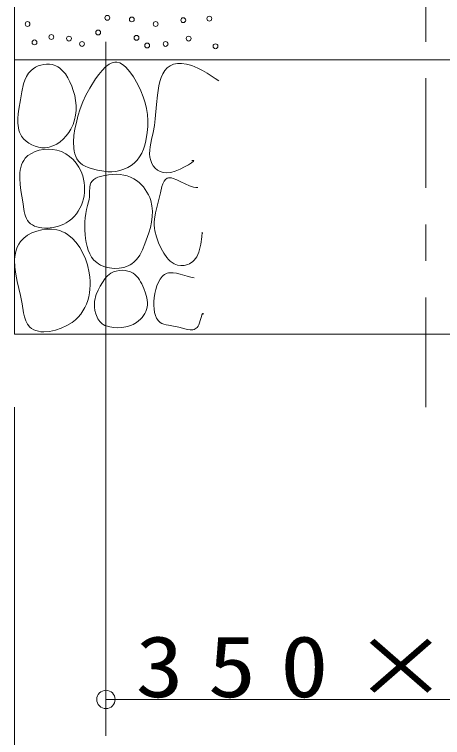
# Model space of a CAD drawing. Units: millimetres on the paper. Extents: x 0 to 420, y -594 to 297.
# Drawn here: x 321.32 to 333.02, y -448.68 to -428.89 of the extents above; entities that cross this region are included whole.
import ezdxf

# ---------------------------------------------------------------- set-up
doc = ezdxf.new("R2010")
doc.units = ezdxf.units.MM
doc.linetypes.add('USER2', pattern=[6, 3, -1, 1, -1])
for name, color, linetype, lineweight in [('0_2', 7, 'Continuous', 13), ('2D_DIMENSION', 7, 'Continuous', 13), ('FOOTING_C', 7, 'USER2', 13), ('HAT', 7, 'Continuous', 13)]:
    doc.layers.add(name, color=color, linetype=linetype, lineweight=lineweight)
doc.styles.add('ＭＳ ゴシック', font='')
doc.styles.get('ＭＳ ゴシック').set_extended_font_data('MS Gothic')

msp = doc.modelspace()

# ---------------------------------------------------------------- linework, layer by layer
at = {"layer": '0_2'}
for p, q in [((321.318, -427.637), (321.318, -437.637)), ((321.318, -430.137), (343.818, -430.137)), ((321.318, -437.637), (343.818, -437.637)), ((323.818, -447.637), (324.318, -447.637))]:
    msp.add_line(p, q, dxfattribs=at)
msp.add_circle((323.818, -447.637), 0.25, dxfattribs=at)
at = {"layer": '2D_DIMENSION'}
for p, q in [((323.818, -429.637), (323.818, -448.637)), ((321.318, -439.637), (321.318, -458.637)), ((324.318, -447.637), (340.818, -447.637))]:
    msp.add_line(p, q, dxfattribs=at)
at = {"layer": 'FOOTING_C'}
msp.add_line((332.568, -382.637), (332.568, -440.137), dxfattribs=at)
at = {"layer": 'HAT'}
for p, q in [((321.771, -430.424), (321.83, -430.376)), ((321.83, -430.376), (321.896, -430.335)), ((321.896, -430.335), (321.968, -430.302)), ((321.968, -430.302), (322.043, -430.277)), ((322.043, -430.277), (322.12, -430.259)), ((322.12, -430.259), (322.198, -430.251)), ((322.198, -430.251), (322.275, -430.252)), ((322.275, -430.252), (322.349, -430.263)), ((322.349, -430.263), (322.402, -430.279)), ((322.402, -430.279), (322.453, -430.299)), ((322.453, -430.299), (322.502, -430.325)), ((322.502, -430.325), (322.548, -430.356)), ((322.548, -430.356), (322.634, -430.431)), ((323.714, -430.421), (323.811, -430.326)), ((323.811, -430.326), (323.911, -430.254)), ((323.911, -430.254), (323.961, -430.228)), ((323.961, -430.228), (324.012, -430.21)), ((324.012, -430.21), (324.063, -430.2)), ((324.063, -430.2), (324.113, -430.199)), ((324.113, -430.199), (324.195, -430.219)), ((324.195, -430.219), (324.276, -430.262)), ((324.276, -430.262), (324.354, -430.325)), ((324.354, -430.325), (324.429, -430.404)), ((325.495, -430.352), (325.428, -430.424)), ((325.574, -430.295), (325.495, -430.352)), ((325.666, -430.255), (325.574, -430.295)), ((325.771, -430.232), (325.666, -430.255)), ((325.889, -430.23), (325.771, -430.232)), ((326.021, -430.249), (325.889, -430.23)), ((326.167, -430.292), (326.021, -430.249)), ((326.327, -430.36), (326.167, -430.292)), ((326.455, -430.427), (326.327, -430.36)), ((321.645, -430.591), (321.701, -430.502)), ((321.701, -430.502), (321.771, -430.424)), ((322.634, -430.431), (322.71, -430.521)), ((322.71, -430.521), (322.777, -430.623)), ((323.532, -430.653), (323.62, -430.532)), ((323.62, -430.532), (323.714, -430.421)), ((324.429, -430.404), (324.501, -430.495)), ((324.501, -430.495), (324.569, -430.595)), ((325.371, -430.514), (325.325, -430.616)), ((325.428, -430.424), (325.371, -430.514)), ((326.584, -430.502), (326.455, -430.427)), ((326.809, -430.648), (326.584, -430.502)), ((321.568, -430.792), (321.602, -430.689)), ((321.602, -430.689), (321.645, -430.591)), ((322.777, -430.623), (322.835, -430.733)), ((322.835, -430.733), (322.885, -430.85)), ((323.375, -430.905), (323.532, -430.653)), ((324.569, -430.595), (324.691, -430.809)), ((325.289, -430.727), (325.261, -430.847)), ((325.325, -430.616), (325.289, -430.727)), ((326.904, -430.712), (326.809, -430.648)), ((321.52, -431.01), (321.568, -430.792)), ((322.885, -430.85), (322.926, -430.969)), ((322.926, -430.969), (322.964, -431.108)), ((323.272, -431.098), (323.375, -430.905)), ((324.691, -430.809), (324.771, -430.978)), ((325.261, -430.847), (325.226, -431.099)), ((321.482, -431.226), (321.52, -431.01)), ((322.964, -431.108), (322.989, -431.245)), ((323.188, -431.284), (323.272, -431.098)), ((324.771, -430.978), (324.837, -431.143)), ((324.837, -431.143), (324.889, -431.306)), ((325.226, -431.099), (325.204, -431.354)), ((321.436, -431.48), (321.482, -431.226)), ((322.989, -431.245), (323.003, -431.382)), ((323.117, -431.473), (323.188, -431.284)), ((324.889, -431.306), (324.926, -431.468)), ((325.204, -431.354), (325.168, -431.744)), ((321.418, -431.611), (321.436, -431.48)), ((323.003, -431.517), (322.99, -431.649)), ((323.003, -431.382), (323.003, -431.517)), ((323.054, -431.675), (323.117, -431.473)), ((324.926, -431.468), (324.951, -431.629)), ((321.408, -431.742), (321.418, -431.611)), ((321.409, -431.871), (321.408, -431.742)), ((322.99, -431.649), (322.963, -431.779)), ((323.01, -431.844), (323.054, -431.675)), ((324.951, -431.629), (324.962, -431.792)), ((325.168, -431.744), (325.143, -431.933)), ((321.425, -431.995), (321.409, -431.871)), ((322.92, -431.905), (322.862, -432.027)), ((322.963, -431.779), (322.92, -431.905)), ((322.971, -432.022), (323.01, -431.844)), ((324.961, -431.956), (324.947, -432.124)), ((324.962, -431.792), (324.961, -431.956)), ((325.143, -431.933), (325.108, -432.124)), ((321.439, -432.054), (321.425, -431.995)), ((321.459, -432.112), (321.439, -432.054)), ((321.484, -432.167), (321.459, -432.112)), ((322.802, -432.125), (322.732, -432.217)), ((322.862, -432.027), (322.802, -432.125)), ((322.944, -432.204), (322.971, -432.022)), ((324.947, -432.124), (324.909, -432.354)), ((325.108, -432.124), (325.064, -432.318)), ((321.514, -432.22), (321.484, -432.167)), ((321.569, -432.291), (321.514, -432.22)), ((321.635, -432.355), (321.569, -432.291)), ((321.71, -432.411), (321.635, -432.355)), ((322.653, -432.302), (322.566, -432.377)), ((322.732, -432.217), (322.653, -432.302)), ((322.931, -432.382), (322.944, -432.204)), ((324.909, -432.354), (324.88, -432.468)), ((325.064, -432.318), (325.026, -432.513)), ((321.792, -432.459), (321.71, -432.411)), ((321.88, -432.497), (321.792, -432.459)), ((321.971, -432.523), (321.88, -432.497)), ((322.064, -432.538), (321.971, -432.523)), ((322.156, -432.54), (322.064, -432.538)), ((322.266, -432.525), (322.156, -432.54)), ((322.371, -432.491), (322.266, -432.525)), ((322.472, -432.441), (322.371, -432.491)), ((322.566, -432.377), (322.472, -432.441)), ((322.938, -432.552), (322.931, -432.382)), ((322.95, -432.633), (322.938, -432.552)), ((324.88, -432.468), (324.842, -432.579)), ((325.026, -432.513), (325.015, -432.61)), ((321.687, -432.755), (321.779, -432.693)), ((321.779, -432.693), (321.883, -432.644)), ((321.883, -432.644), (321.996, -432.608)), ((321.996, -432.608), (322.115, -432.586)), ((322.115, -432.586), (322.237, -432.578)), ((322.237, -432.578), (322.358, -432.584)), ((322.358, -432.584), (322.477, -432.605)), ((322.477, -432.605), (322.54, -432.623)), ((322.54, -432.623), (322.602, -432.645)), ((322.602, -432.645), (322.718, -432.702)), ((322.718, -432.702), (322.824, -432.775)), ((322.968, -432.709), (322.95, -432.633)), ((322.994, -432.78), (322.968, -432.709)), ((324.796, -432.685), (324.74, -432.784)), ((324.842, -432.579), (324.796, -432.685)), ((325.015, -432.61), (325.013, -432.706)), ((325.013, -432.706), (325.022, -432.801)), ((321.51, -433.011), (321.536, -432.946)), ((321.536, -432.946), (321.57, -432.885)), ((321.57, -432.885), (321.611, -432.829)), ((321.611, -432.829), (321.647, -432.791)), ((321.647, -432.791), (321.687, -432.755)), ((322.824, -432.775), (322.92, -432.862)), ((322.92, -432.862), (323.005, -432.96)), ((323.027, -432.846), (322.994, -432.78)), ((323.068, -432.905), (323.027, -432.846)), ((323.119, -432.957), (323.068, -432.905)), ((324.673, -432.876), (324.594, -432.957)), ((324.74, -432.784), (324.673, -432.876)), ((325.022, -432.801), (325.043, -432.893)), ((325.043, -432.893), (325.073, -432.967)), ((326.076, -433.004), (326.16, -432.948)), ((326.16, -432.948), (326.209, -432.905)), ((326.215, -432.884), (326.166, -432.893)), ((326.209, -432.905), (326.218, -432.892)), ((326.218, -432.892), (326.215, -432.884)), ((321.476, -433.152), (321.49, -433.08)), ((321.49, -433.08), (321.51, -433.011)), ((323.005, -432.96), (323.077, -433.069)), ((323.077, -433.069), (323.137, -433.186)), ((323.181, -433.005), (323.119, -432.957)), ((323.252, -433.045), (323.181, -433.005)), ((323.331, -433.078), (323.252, -433.045)), ((323.414, -433.106), (323.331, -433.078)), ((323.588, -433.149), (323.414, -433.106)), ((324.311, -433.128), (324.203, -433.162)), ((324.413, -433.082), (324.311, -433.128)), ((324.508, -433.025), (324.413, -433.082)), ((324.594, -432.957), (324.508, -433.025)), ((325.073, -432.967), (325.112, -433.036)), ((325.112, -433.036), (325.163, -433.098)), ((325.163, -433.098), (325.225, -433.151)), ((325.714, -433.179), (325.844, -433.127)), ((325.844, -433.127), (325.968, -433.066)), ((325.968, -433.066), (326.076, -433.004)), ((321.464, -433.383), (321.468, -433.227)), ((321.468, -433.227), (321.476, -433.152)), ((323.137, -433.186), (323.183, -433.31)), ((323.183, -433.31), (323.206, -433.398)), ((323.76, -433.182), (323.588, -433.149)), ((323.601, -433.347), (323.669, -433.323)), ((323.669, -433.323), (323.74, -433.304)), ((323.74, -433.304), (323.889, -433.278)), ((323.868, -433.195), (323.76, -433.182)), ((323.98, -433.197), (323.868, -433.195)), ((323.889, -433.278), (323.997, -433.269)), ((324.092, -433.185), (323.98, -433.197)), ((323.997, -433.269), (324.103, -433.267)), ((324.203, -433.162), (324.092, -433.185)), ((324.103, -433.267), (324.205, -433.274)), ((324.205, -433.274), (324.304, -433.289)), ((324.304, -433.289), (324.399, -433.312)), ((324.399, -433.312), (324.49, -433.345)), ((324.49, -433.345), (324.577, -433.387)), ((325.225, -433.151), (325.298, -433.192)), ((325.298, -433.192), (325.383, -433.217)), ((325.383, -433.217), (325.48, -433.226)), ((325.48, -433.226), (325.589, -433.214)), ((325.589, -433.214), (325.714, -433.179)), ((321.474, -433.544), (321.464, -433.383)), ((321.495, -433.706), (321.474, -433.544)), ((323.206, -433.398), (323.222, -433.488)), ((323.222, -433.488), (323.232, -433.578)), ((323.386, -433.557), (323.407, -433.503)), ((323.407, -433.503), (323.441, -433.454)), ((323.441, -433.454), (323.485, -433.412)), ((323.485, -433.412), (323.539, -433.376)), ((323.539, -433.376), (323.601, -433.347)), ((324.577, -433.387), (324.658, -433.439)), ((324.658, -433.439), (324.724, -433.49)), ((324.724, -433.49), (324.785, -433.548)), ((325.378, -433.523), (325.351, -433.598)), ((325.41, -433.458), (325.378, -433.523)), ((325.448, -433.407), (325.41, -433.458)), ((325.493, -433.374), (325.448, -433.407)), ((325.529, -433.363), (325.493, -433.374)), ((325.569, -433.36), (325.529, -433.363)), ((325.613, -433.365), (325.569, -433.36)), ((325.66, -433.377), (325.613, -433.365)), ((325.761, -433.417), (325.66, -433.377)), ((325.87, -433.47), (325.761, -433.417)), ((326.1, -433.578), (325.87, -433.47)), ((321.546, -434.016), (321.495, -433.706)), ((323.234, -433.67), (323.23, -433.761)), ((323.232, -433.578), (323.234, -433.67)), ((323.368, -433.749), (323.375, -433.617)), ((323.375, -433.617), (323.386, -433.557)), ((324.785, -433.548), (324.842, -433.611)), ((324.842, -433.611), (324.894, -433.679)), ((324.894, -433.679), (324.94, -433.751)), ((325.351, -433.598), (325.307, -433.771)), ((326.215, -433.616), (326.1, -433.578)), ((326.272, -433.627), (326.215, -433.616)), ((326.327, -433.631), (326.272, -433.627)), ((323.22, -433.852), (323.202, -433.942)), ((323.23, -433.761), (323.22, -433.852)), ((323.358, -433.952), (323.365, -433.885)), ((323.365, -433.885), (323.368, -433.749)), ((324.94, -433.751), (324.981, -433.827)), ((324.981, -433.827), (325.016, -433.904)), ((325.016, -433.904), (325.043, -433.984)), ((325.307, -433.771), (325.268, -433.952)), ((321.587, -434.287), (321.546, -434.016)), ((323.146, -434.115), (323.108, -434.197)), ((323.177, -434.03), (323.146, -434.115)), ((323.202, -433.942), (323.177, -434.03)), ((323.286, -434.233), (323.312, -434.124)), ((323.312, -434.124), (323.343, -434.016)), ((323.343, -434.016), (323.358, -433.952)), ((325.043, -433.984), (325.077, -434.128)), ((325.077, -434.128), (325.09, -434.275)), ((325.268, -433.952), (325.178, -434.322)), ((321.602, -434.353), (321.587, -434.287)), ((323.063, -434.276), (323.011, -434.35)), ((323.108, -434.197), (323.063, -434.276)), ((323.266, -434.343), (323.286, -434.233)), ((325.09, -434.275), (325.085, -434.423)), ((325.178, -434.322), (325.148, -434.491)), ((321.62, -434.416), (321.602, -434.353)), ((321.644, -434.475), (321.62, -434.416)), ((321.675, -434.529), (321.644, -434.475)), ((321.713, -434.576), (321.675, -434.529)), ((322.886, -434.484), (322.813, -434.542)), ((322.952, -434.42), (322.886, -434.484)), ((323.011, -434.35), (322.952, -434.42)), ((323.242, -434.567), (323.251, -434.454)), ((323.251, -434.454), (323.266, -434.343)), ((325.085, -434.423), (325.065, -434.572)), ((325.148, -434.491), (325.141, -434.574)), ((321.759, -434.618), (321.713, -434.576)), ((321.811, -434.652), (321.759, -434.618)), ((321.869, -434.681), (321.811, -434.652)), ((321.932, -434.704), (321.869, -434.681)), ((322, -434.721), (321.932, -434.704)), ((322.07, -434.732), (322, -434.721)), ((322.295, -434.731), (322.219, -434.737)), ((322.372, -434.721), (322.295, -434.731)), ((322.448, -434.705), (322.372, -434.721)), ((322.523, -434.684), (322.448, -434.705)), ((322.596, -434.658), (322.523, -434.684)), ((322.667, -434.628), (322.596, -434.658)), ((322.734, -434.593), (322.667, -434.628)), ((322.813, -434.542), (322.734, -434.593)), ((323.238, -434.681), (323.242, -434.567)), ((323.24, -434.797), (323.238, -434.681)), ((325.033, -434.722), (324.99, -434.872)), ((325.065, -434.572), (325.033, -434.722)), ((325.141, -434.574), (325.14, -434.657)), ((325.14, -434.657), (325.146, -434.736)), ((321.676, -434.934), (321.797, -434.868)), ((321.797, -434.868), (321.927, -434.818)), ((321.927, -434.818), (322.064, -434.783)), ((322.064, -434.783), (322.204, -434.765)), ((322.143, -434.737), (322.07, -434.732)), ((322.219, -434.737), (322.143, -434.737)), ((322.204, -434.765), (322.343, -434.766)), ((322.343, -434.766), (322.477, -434.786)), ((322.477, -434.786), (322.554, -434.807)), ((322.554, -434.807), (322.629, -434.836)), ((322.629, -434.836), (322.7, -434.871)), ((322.7, -434.871), (322.767, -434.913)), ((322.767, -434.913), (322.893, -435.013)), ((323.247, -434.914), (323.24, -434.797)), ((323.259, -435.024), (323.247, -434.914)), ((324.99, -434.872), (324.883, -435.17)), ((325.146, -434.736), (325.158, -434.816)), ((325.158, -434.816), (325.199, -434.977)), ((326.442, -434.974), (326.453, -434.851)), ((326.453, -434.851), (326.455, -434.882)), ((321.433, -435.179), (321.482, -435.106)), ((321.482, -435.106), (321.57, -435.014)), ((321.57, -435.014), (321.676, -434.934)), ((322.893, -435.013), (323.004, -435.133)), ((323.277, -435.133), (323.259, -435.024)), ((325.199, -434.977), (325.258, -435.139)), ((326.413, -435.179), (326.442, -434.974)), ((321.363, -435.34), (321.393, -435.257)), ((321.393, -435.257), (321.433, -435.179)), ((323.004, -435.133), (323.102, -435.27)), ((323.102, -435.27), (323.186, -435.42)), ((323.301, -435.24), (323.277, -435.133)), ((323.334, -435.344), (323.301, -435.24)), ((324.883, -435.17), (324.817, -435.329)), ((325.258, -435.139), (325.332, -435.299)), ((325.332, -435.299), (325.402, -435.425)), ((326.359, -435.395), (326.39, -435.29)), ((326.39, -435.29), (326.413, -435.179)), ((321.322, -435.611), (321.329, -435.517)), ((321.329, -435.517), (321.342, -435.427)), ((321.342, -435.427), (321.363, -435.34)), ((323.186, -435.42), (323.256, -435.581)), ((323.376, -435.442), (323.334, -435.344)), ((323.428, -435.532), (323.376, -435.442)), ((324.741, -435.478), (324.697, -435.546)), ((324.817, -435.329), (324.741, -435.478)), ((325.402, -435.425), (325.481, -435.542)), ((326.266, -435.574), (326.3, -435.521)), ((326.3, -435.521), (326.332, -435.462)), ((326.332, -435.462), (326.359, -435.395)), ((321.328, -435.805), (321.322, -435.611)), ((323.256, -435.581), (323.311, -435.748)), ((323.492, -435.613), (323.428, -435.532)), ((323.568, -435.684), (323.492, -435.613)), ((323.617, -435.718), (323.568, -435.684)), ((323.671, -435.749), (323.617, -435.718)), ((324.53, -435.716), (324.479, -435.747)), ((324.593, -435.666), (324.53, -435.716)), ((324.648, -435.609), (324.593, -435.666)), ((324.697, -435.546), (324.648, -435.609)), ((325.481, -435.542), (325.526, -435.594)), ((325.526, -435.594), (325.575, -435.641)), ((325.575, -435.641), (325.628, -435.682)), ((325.628, -435.682), (325.685, -435.716)), ((325.685, -435.716), (325.771, -435.749)), ((326.054, -435.737), (326.1, -435.717)), ((326.1, -435.717), (326.144, -435.691)), ((326.144, -435.691), (326.187, -435.658)), ((326.187, -435.658), (326.228, -435.619)), ((326.228, -435.619), (326.266, -435.574)), ((321.353, -436.003), (321.328, -435.805)), ((323.311, -435.748), (323.36, -435.966)), ((323.788, -435.797), (323.671, -435.749)), ((323.915, -435.828), (323.788, -435.797)), ((324.046, -435.841), (323.915, -435.828)), ((324.022, -435.938), (324.098, -435.913)), ((324.178, -435.837), (324.046, -435.841)), ((324.098, -435.913), (324.178, -435.898)), ((324.305, -435.814), (324.178, -435.837)), ((324.178, -435.898), (324.259, -435.893)), ((324.259, -435.893), (324.341, -435.898)), ((324.424, -435.774), (324.305, -435.814)), ((324.341, -435.898), (324.42, -435.913)), ((324.42, -435.913), (324.494, -435.937)), ((324.479, -435.747), (324.424, -435.774)), ((325.771, -435.749), (325.864, -435.764)), ((325.864, -435.764), (325.959, -435.761)), ((325.959, -435.761), (326.054, -435.737)), ((321.391, -436.202), (321.353, -436.003)), ((323.36, -435.966), (323.376, -436.077)), ((323.376, -436.077), (323.385, -436.187)), ((323.787, -436.127), (323.823, -436.083)), ((323.823, -436.083), (323.862, -436.042)), ((323.862, -436.042), (323.906, -436.004)), ((323.906, -436.004), (323.953, -435.972)), ((323.953, -435.972), (324.022, -435.938)), ((324.494, -435.937), (324.562, -435.972)), ((324.562, -435.972), (324.613, -436.009)), ((324.613, -436.009), (324.658, -436.051)), ((324.658, -436.051), (324.698, -436.099)), ((324.698, -436.099), (324.735, -436.152)), ((325.327, -436.096), (325.3, -436.134)), ((325.356, -436.063), (325.327, -436.096)), ((325.387, -436.033), (325.356, -436.063)), ((325.42, -436.008), (325.387, -436.033)), ((325.455, -435.987), (325.42, -436.008)), ((325.493, -435.972), (325.455, -435.987)), ((325.531, -435.963), (325.493, -435.972)), ((325.572, -435.958), (325.531, -435.963)), ((325.658, -435.96), (325.572, -435.958)), ((325.749, -435.976), (325.658, -435.96)), ((325.844, -436), (325.749, -435.976)), ((326.039, -436.058), (325.844, -436)), ((326.136, -436.083), (326.039, -436.058)), ((326.231, -436.101), (326.136, -436.083)), ((321.482, -436.582), (321.391, -436.202)), ((323.386, -436.296), (323.381, -436.405)), ((323.385, -436.187), (323.386, -436.296)), ((323.664, -436.325), (323.722, -436.224)), ((323.722, -436.224), (323.787, -436.127)), ((324.735, -436.152), (324.767, -436.208)), ((324.767, -436.208), (324.797, -436.266)), ((324.797, -436.266), (324.851, -436.389)), ((325.252, -436.219), (325.212, -436.316)), ((325.3, -436.134), (325.252, -436.219)), ((323.369, -436.512), (323.349, -436.617)), ((323.381, -436.405), (323.369, -436.512)), ((323.555, -436.555), (323.605, -436.439)), ((323.605, -436.439), (323.664, -436.325)), ((324.851, -436.389), (324.9, -436.518)), ((325.181, -436.421), (325.156, -436.532)), ((325.212, -436.316), (325.181, -436.421)), ((321.527, -436.814), (321.482, -436.582)), ((323.349, -436.617), (323.322, -436.719)), ((323.509, -436.74), (323.52, -436.677)), ((323.52, -436.677), (323.535, -436.615)), ((323.535, -436.615), (323.555, -436.555)), ((324.9, -436.518), (324.92, -436.583)), ((324.92, -436.583), (324.937, -436.647)), ((324.937, -436.647), (324.949, -436.712)), ((325.14, -436.646), (325.131, -436.75)), ((325.156, -436.532), (325.14, -436.646)), ((321.568, -437.056), (321.527, -436.814)), ((323.286, -436.818), (323.243, -436.914)), ((323.322, -436.719), (323.286, -436.818)), ((323.504, -436.806), (323.509, -436.74)), ((323.506, -436.899), (323.504, -436.806)), ((323.519, -436.994), (323.506, -436.899)), ((324.947, -436.902), (324.932, -436.963)), ((324.955, -436.839), (324.947, -436.902)), ((324.949, -436.712), (324.955, -436.776)), ((324.955, -436.776), (324.955, -436.839)), ((325.131, -436.75), (325.13, -436.852)), ((325.13, -436.852), (325.136, -436.951)), ((321.594, -437.17), (321.568, -437.056)), ((323.13, -437.092), (323.06, -437.173)), ((323.19, -437.005), (323.13, -437.092)), ((323.243, -436.914), (323.19, -437.005)), ((323.543, -437.088), (323.519, -436.994)), ((323.578, -437.176), (323.543, -437.088)), ((324.881, -437.079), (324.846, -437.134)), ((324.91, -437.022), (324.881, -437.079)), ((324.932, -436.963), (324.91, -437.022)), ((325.136, -436.951), (325.15, -437.044)), ((325.15, -437.044), (325.173, -437.129)), ((326.442, -437.109), (326.456, -437.081)), ((326.456, -437.081), (326.463, -437.075)), ((326.463, -437.075), (326.471, -437.075)), ((326.471, -437.075), (326.479, -437.081)), ((326.479, -437.081), (326.487, -437.095)), ((321.63, -437.276), (321.594, -437.17)), ((321.677, -437.37), (321.63, -437.276)), ((322.982, -437.249), (322.894, -437.319)), ((323.06, -437.173), (322.982, -437.249)), ((323.6, -437.218), (323.578, -437.176)), ((323.624, -437.257), (323.6, -437.218)), ((323.651, -437.293), (323.624, -437.257)), ((323.681, -437.326), (323.651, -437.293)), ((324.711, -437.279), (324.658, -437.319)), ((324.761, -437.235), (324.711, -437.279)), ((324.806, -437.186), (324.761, -437.235)), ((324.846, -437.134), (324.806, -437.186)), ((325.173, -437.129), (325.205, -437.205)), ((325.205, -437.205), (325.225, -437.238)), ((325.225, -437.238), (325.247, -437.269)), ((325.247, -437.269), (325.272, -437.296)), ((325.272, -437.296), (325.3, -437.319)), ((326.38, -437.329), (326.398, -437.269)), ((326.398, -437.269), (326.428, -437.154)), ((326.428, -437.154), (326.442, -437.109)), ((321.739, -437.448), (321.677, -437.37)), ((321.788, -437.488), (321.739, -437.448)), ((321.844, -437.52), (321.788, -437.488)), ((322.599, -437.48), (322.437, -437.534)), ((322.753, -437.407), (322.599, -437.48)), ((322.894, -437.319), (322.753, -437.407)), ((323.713, -437.355), (323.681, -437.326)), ((323.747, -437.38), (323.713, -437.355)), ((323.785, -437.4), (323.747, -437.38)), ((323.824, -437.416), (323.785, -437.4)), ((323.927, -437.442), (323.824, -437.416)), ((324.034, -437.459), (323.927, -437.442)), ((324.142, -437.465), (324.034, -437.459)), ((324.252, -437.461), (324.142, -437.465)), ((324.359, -437.444), (324.252, -437.461)), ((324.412, -437.432), (324.359, -437.444)), ((324.464, -437.416), (324.412, -437.432)), ((324.515, -437.397), (324.464, -437.416)), ((324.565, -437.374), (324.515, -437.397)), ((324.612, -437.349), (324.565, -437.374)), ((324.658, -437.319), (324.612, -437.349)), ((325.3, -437.319), (325.348, -437.348)), ((325.348, -437.348), (325.402, -437.369)), ((325.402, -437.369), (325.461, -437.385)), ((325.461, -437.385), (325.525, -437.397)), ((325.525, -437.397), (325.664, -437.419)), ((325.664, -437.419), (325.813, -437.448)), ((325.813, -437.448), (325.973, -437.492)), ((325.973, -437.492), (326.051, -437.511)), ((326.228, -437.512), (326.259, -437.499)), ((326.259, -437.499), (326.287, -437.48)), ((326.287, -437.48), (326.314, -437.455)), ((326.314, -437.455), (326.338, -437.423)), ((326.338, -437.423), (326.359, -437.383)), ((326.359, -437.383), (326.38, -437.329)), ((321.905, -437.545), (321.844, -437.52)), ((321.972, -437.563), (321.905, -437.545)), ((322.043, -437.573), (321.972, -437.563)), ((322.118, -437.577), (322.043, -437.573)), ((322.275, -437.567), (322.118, -437.577)), ((322.437, -437.534), (322.275, -437.567)), ((326.051, -437.511), (326.126, -437.522)), ((326.126, -437.522), (326.162, -437.523)), ((326.162, -437.523), (326.196, -437.52)), ((326.196, -437.52), (326.228, -437.512))]:
    msp.add_line(p, q, dxfattribs=at)
for centre in [(323.857, -428.986), (324.528, -429.028), (325.933, -429.049), (326.646, -429.007), (321.676, -429.154), (325.178, -429.154), (323.605, -429.385), (322.326, -429.51), (322.808, -429.552), (324.654, -429.531), (326.08, -429.552), (321.864, -429.657), (323.165, -429.699), (324.947, -429.741), (325.45, -429.699), (326.814, -429.762)]:
    msp.add_circle(centre, 0.0663, dxfattribs=at)

# ---------------------------------------------------------------- texts
at = {"layer": '2D_DIMENSION', "insert": (324.627, -447.604), "char_height": 1.686, "attachment_point": 7, "style": 'ＭＳ ゴシック'}
msp.add_mtext('\\T1.5;\\W1.15;350×350', dxfattribs=at)

doc.saveas('drawing.dxf')
